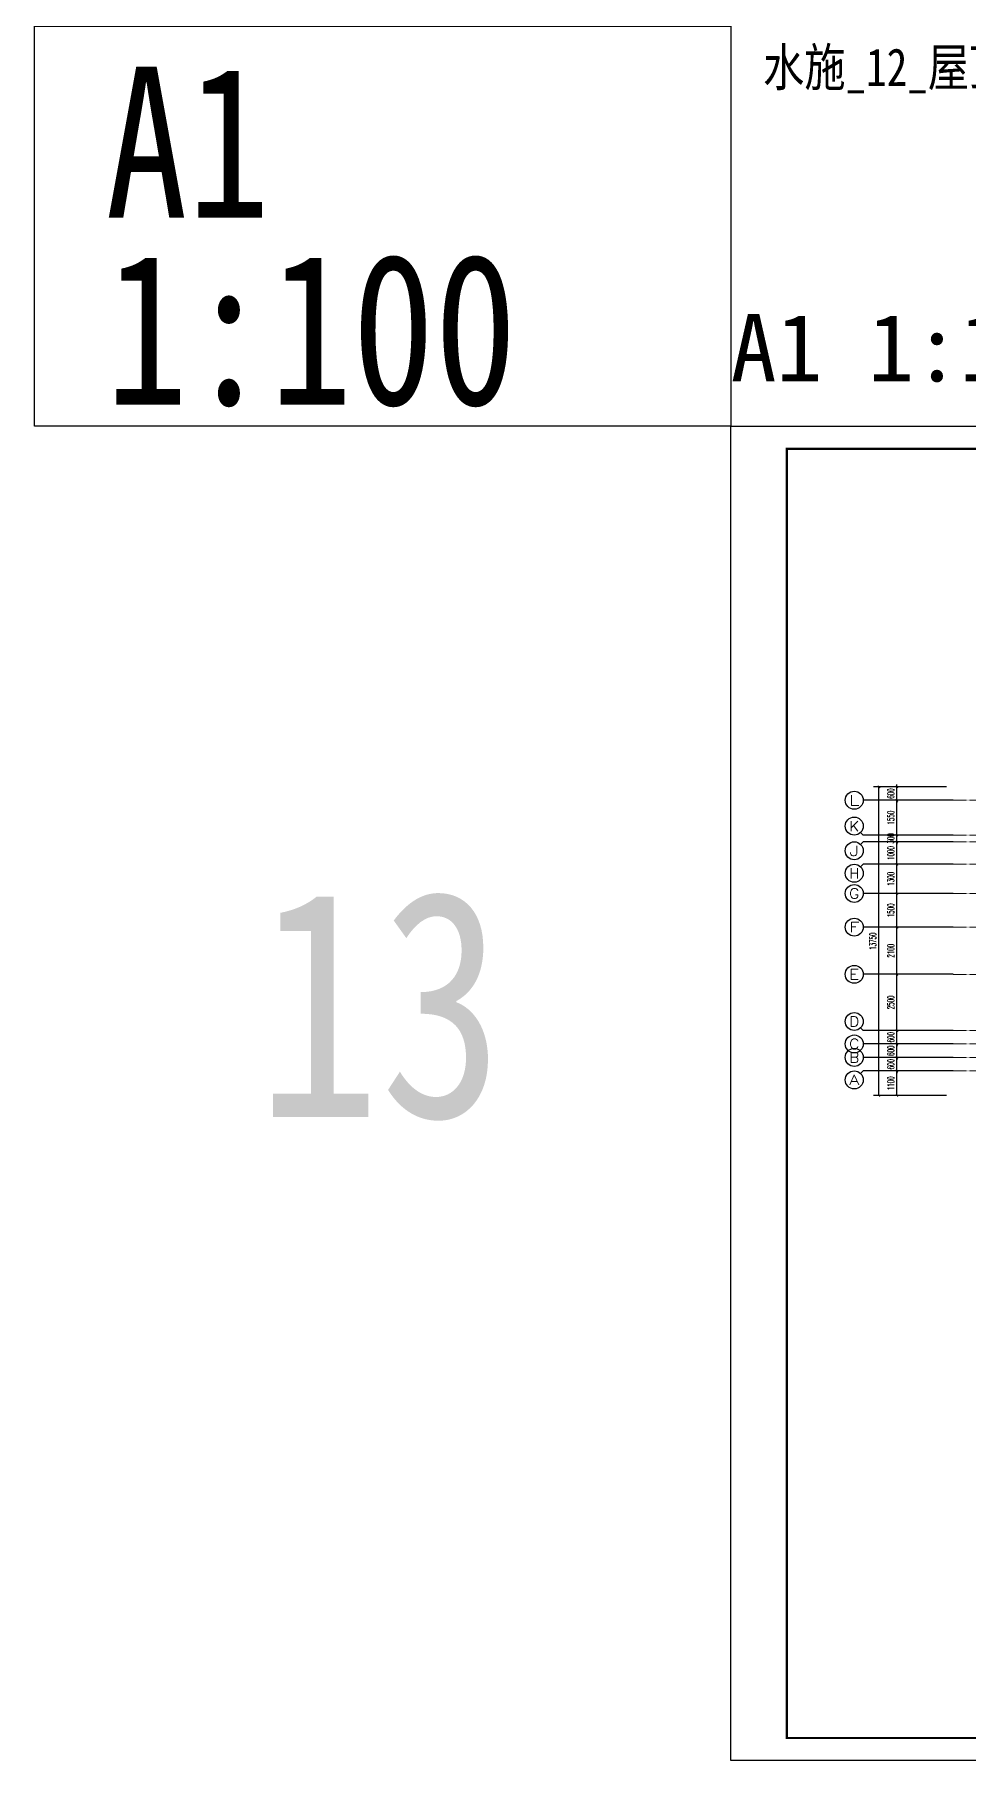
# Model space of a CAD drawing. Extents: x 27938 to 650306, y -92720 to 1524912.
# Drawn here: x 229214 to 270758, y 179207 to 256048 of the extents above; entities that cross this region are included whole.
import ezdxf
from ezdxf.enums import TextEntityAlignment as Align

# ---------------------------------------------------------------- set-up
doc = ezdxf.new("R2010")
doc.units = 0
doc.header["$LTSCALE"] = 1000
doc.header["$MEASUREMENT"] = 0
doc.linetypes.add('DOTE', pattern=[2.42, 2, -0.2, 0.02, -0.2])
for name, color, linetype in [('AXIS', 3, 'Continuous'), ('AXIS_TEXT', 4, 'Continuous'), ('text', 7, 'Continuous'), ('图框', 140, 'Continuous'), ('导图字', 7, 'Continuous')]:
    doc.layers.add(name, color=color, linetype=linetype)
doc.layers.add('DOTE', color=19, linetype='DOTE', lineweight=9)
doc.layers.add('yichutu', color=7, linetype='Continuous', true_color=0xffffff, plot=False)
doc.styles.add('_TCH_AXIS', font='COMPLEX', dxfattribs={"bigfont": 'GBCBIG'})
doc.styles.add('_TCH_DIM_T3', font='SIMPLEX.shx', dxfattribs={"width": 0.494118, "bigfont": 'GBCBIG.shx'})
doc.styles.add('_TCH_LABEL', font='simhei.ttf')
doc.styles.add('COMPLEX', font='COMPLEX')
doc.styles.add('黑体', font='simhei.ttf')
doc.dimstyles.new('_TCH_ARCH&&100', dxfattribs={"dimtxt": 297.5, "dimasz": 100, "dimexe": 250, "dimexo": 300, "dimgap": 126.25, "dimtad": 1, "dimdec": 0, "dimzin": 0, "dimdsep": 46, "dimtxsty": '_TCH_DIM_T3', "dimblk": 'ARCHTICK', "dimcen": 0.09, "dimclrt": 4, "dimazin": 2, "dimtfac": 1, "dimtdec": 0, "dimtix": 1, "dimtmove": 2, "dimatfit": 3, "dimfxl": 1, "dimtolj": 1, "dimtzin": 0, "dimarcsym": 0})

# ---------------------------------------------------------------- blocks, each defined once
blk = doc.blocks.new('FGDGDRGSDGDG')
at = {"layer": 'DOTE', "linetype": 'DOTE', "ltscale": 0.3}
for p, q in [((490182, 529998), (490182, 513948)), ((491982, 529998), (491982, 522348)), ((494982, 529998), (494982, 522348)), ((496782, 529998), (496782, 513948)), ((499982, 529998), (499982, 523848)), ((502482, 529998), (502482, 522348)), ((505282, 529998), (505282, 522348)), ((507782, 529998), (507782, 523848)), ((510982, 529998), (510982, 513948)), ((512782, 529998), (512782, 522348)), ((515782, 529998), (515782, 522348)), ((517582, 529998), (517582, 513948)), ((519382, 529998), (519382, 522348)), ((522382, 529998), (522382, 522348)), ((524182, 529998), (524182, 513948)), ((527382, 529998), (527382, 523848)), ((529882, 529998), (529882, 522348)), ((532682, 529998), (532682, 522348)), ((535182, 529998), (535182, 523848)), ((538382, 529998), (538382, 513948)), ((540182, 529998), (540182, 522348)), ((543182, 529998), (543182, 522348)), ((544982, 529998), (544982, 513948)), ((488182, 527998), (546982, 527998)), ((501682, 527998), (501682, 526448)), ((506082, 527998), (506082, 526448)), ((529082, 527998), (529082, 526448)), ((533482, 527998), (533482, 526448)), ((488182, 526448), (546982, 526448)), ((488182, 526148), (546982, 526148)), ((488182, 525148), (546982, 525148)), ((488182, 523848), (546982, 523848)), ((500682, 523848), (500682, 513948)), ((507082, 523848), (507082, 513948)), ((528082, 523848), (528082, 513948)), ((534482, 523848), (534482, 513948)), ((488182, 522348), (546982, 522348)), ((493682, 522348), (493682, 513948)), ((502632, 522348), (502632, 520248)), ((505132, 522348), (505132, 520248)), ((514082, 522348), (514082, 513948)), ((521082, 522348), (521082, 513948)), ((530032, 522348), (530032, 520248)), ((532532, 522348), (532532, 520248)), ((541482, 522348), (541482, 513948)), ((488182, 520248), (546982, 520248)), ((503882, 520248), (503882, 513948)), ((531282, 520248), (531282, 513948)), ((488182, 517748), (546982, 517748)), ((488182, 517148), (546982, 517148)), ((492882, 517748), (492882, 517148)), ((514882, 517748), (514882, 517148)), ((520282, 517748), (520282, 517148)), ((542282, 517748), (542282, 517148)), ((488182, 516548), (546982, 516548)), ((499982, 516548), (499982, 515948)), ((501482, 516548), (501482, 515948)), ((506282, 516548), (506282, 515948)), ((507782, 516548), (507782, 515948)), ((527382, 516548), (527382, 515948)), ((528882, 516548), (528882, 515948)), ((533682, 516548), (533682, 515948)), ((535182, 516548), (535182, 515948)), ((488182, 515948), (546982, 515948))]:
    blk.add_line(p, q, dxfattribs=at)
blk = doc.blocks.new('TK')
at = {"layer": '图框'}
blk.add_lwpolyline([(465375, 548714), (549475, 548714), (549475, 489314), (465375, 489314)], close=True, dxfattribs=at)
blk.add_lwpolyline([(465375, 548714), (549475, 548714), (549475, 489314), (465375, 489314)], close=True, dxfattribs=at)
at = {"layer": '图框', "const_width": 100}
blk.add_lwpolyline([(548475, 490314), (548475, 547714), (467875, 547714), (467875, 490314)], close=True, dxfattribs=at)
blk = doc.blocks.new('yct-841-594-84100-59399.9999999999-100-1000.0')
at = {"layer": 'yichutu', "color": 7, "true_color": 0xffffff}
blk.add_lwpolyline([(0, 0), (0, 59400), (84100, 59400), (84100, 0)], close=True, dxfattribs=at)
at = {"layer": 'yichutu', "color": 7, "true_color": 0xffffff, "style": '_TCH_LABEL'}
blk.add_text('A1 1:100', height=3000, dxfattribs=at).set_placement((0, 61400))
blk = doc.blocks.new('_ArchTick')
at = {"color": 0, "linetype": 'ByBlock', "const_width": 0.4}
blk.add_lwpolyline([(-0.5, -0.5), (0.5, 0.5)], dxfattribs=at)
blk = doc.blocks.new('*D711')
at = {"layer": 'AXIS', "color": 0, "lineweight": -2}
for p, q in [((269817, 209907), (267367, 209907)), ((267617, 208807), (267617, 209907)), ((269817, 208807), (267367, 208807))]:
    blk.add_line(p, q, dxfattribs=at)
at = {"layer": 'Defpoints', "color": 0}
for p in [(267617, 209907), (270117, 209907), (270117, 208807)]:
    blk.add_point(p, dxfattribs=at)
at = {"layer": 'AXIS', "color": 0, "lineweight": -2, "xscale": 100, "yscale": 100, "zscale": 100}
for p, rotation in [((267617, 209907), 90), ((267617, 208807), 270)]:
    blk.add_blockref('_ArchTick', p, dxfattribs=dict(at, rotation=rotation))
at = {"layer": 'AXIS', "color": 4, "insert": (267342, 209357), "char_height": 297.5, "attachment_point": 5, "rotation": 90, "style": '_TCH_DIM_T3'}
blk.add_mtext('\\A1;1100', dxfattribs=at)
blk = doc.blocks.new('*D712')
at = {"layer": 'AXIS', "color": 0, "lineweight": -2}
for p, q in [((267617, 210507), (267617, 210607)), ((269817, 210507), (267367, 210507)), ((269817, 209907), (267367, 209907)), ((267617, 209907), (267617, 210507)), ((267617, 209907), (267617, 209807))]:
    blk.add_line(p, q, dxfattribs=at)
at = {"layer": 'Defpoints', "color": 0}
for p in [(267617, 210507), (270117, 210507), (270117, 209907)]:
    blk.add_point(p, dxfattribs=at)
at = {"layer": 'AXIS', "color": 0, "lineweight": -2, "xscale": 100, "yscale": 100, "zscale": 100}
for p, rotation in [((267617, 210507), 270), ((267617, 209907), 90)]:
    blk.add_blockref('_ArchTick', p, dxfattribs=dict(at, rotation=rotation))
at = {"layer": 'AXIS', "color": 4, "insert": (267342, 210207), "char_height": 297.5, "attachment_point": 5, "rotation": 90, "style": '_TCH_DIM_T3'}
blk.add_mtext('\\A1;600', dxfattribs=at)
blk = doc.blocks.new('*D713')
at = {"layer": 'AXIS', "color": 0, "lineweight": -2}
for p, q in [((269817, 211107), (267367, 211107)), ((267617, 211107), (267617, 211207)), ((267617, 210507), (267617, 211107)), ((269817, 210507), (267367, 210507)), ((267617, 210507), (267617, 210407))]:
    blk.add_line(p, q, dxfattribs=at)
at = {"layer": 'Defpoints', "color": 0}
for p in [(267617, 211107), (270117, 211107), (270117, 210507)]:
    blk.add_point(p, dxfattribs=at)
at = {"layer": 'AXIS', "color": 0, "lineweight": -2, "xscale": 100, "yscale": 100, "zscale": 100}
for p, rotation in [((267617, 211107), 270), ((267617, 210507), 90)]:
    blk.add_blockref('_ArchTick', p, dxfattribs=dict(at, rotation=rotation))
at = {"layer": 'AXIS', "color": 4, "insert": (267342, 210807), "char_height": 297.5, "attachment_point": 5, "rotation": 90, "style": '_TCH_DIM_T3'}
blk.add_mtext('\\A1;600', dxfattribs=at)
blk = doc.blocks.new('*D714')
at = {"layer": 'AXIS', "color": 0, "lineweight": -2}
for p, q in [((269817, 211707), (267367, 211707)), ((267617, 211707), (267617, 211807)), ((267617, 211107), (267617, 211707)), ((269817, 211107), (267367, 211107)), ((267617, 211107), (267617, 211007))]:
    blk.add_line(p, q, dxfattribs=at)
at = {"layer": 'Defpoints', "color": 0}
for p in [(267617, 211707), (270117, 211707), (270117, 211107)]:
    blk.add_point(p, dxfattribs=at)
at = {"layer": 'AXIS', "color": 0, "lineweight": -2, "xscale": 100, "yscale": 100, "zscale": 100}
for p, rotation in [((267617, 211707), 270), ((267617, 211107), 90)]:
    blk.add_blockref('_ArchTick', p, dxfattribs=dict(at, rotation=rotation))
at = {"layer": 'AXIS', "color": 4, "insert": (267342, 211407), "char_height": 297.5, "attachment_point": 5, "rotation": 90, "style": '_TCH_DIM_T3'}
blk.add_mtext('\\A1;600', dxfattribs=at)
blk = doc.blocks.new('*D715')
at = {"layer": 'AXIS', "color": 0, "lineweight": -2}
for p, q in [((269817, 214207), (267367, 214207)), ((267617, 211707), (267617, 214207)), ((269817, 211707), (267367, 211707))]:
    blk.add_line(p, q, dxfattribs=at)
at = {"layer": 'Defpoints', "color": 0}
for p in [(267617, 214207), (270117, 214207), (270117, 211707)]:
    blk.add_point(p, dxfattribs=at)
at = {"layer": 'AXIS', "color": 0, "lineweight": -2, "xscale": 100, "yscale": 100, "zscale": 100}
for p, rotation in [((267617, 214207), 90), ((267617, 211707), 270)]:
    blk.add_blockref('_ArchTick', p, dxfattribs=dict(at, rotation=rotation))
at = {"layer": 'AXIS', "color": 4, "insert": (267342, 212957), "char_height": 297.5, "attachment_point": 5, "rotation": 90, "style": '_TCH_DIM_T3'}
blk.add_mtext('\\A1;2500', dxfattribs=at)
blk = doc.blocks.new('*D716')
at = {"layer": 'AXIS', "color": 0, "lineweight": -2}
for p, q in [((269817, 216307), (267367, 216307)), ((267617, 214207), (267617, 216307)), ((269817, 214207), (267367, 214207))]:
    blk.add_line(p, q, dxfattribs=at)
at = {"layer": 'Defpoints', "color": 0}
for p in [(267617, 216307), (270117, 216307), (270117, 214207)]:
    blk.add_point(p, dxfattribs=at)
at = {"layer": 'AXIS', "color": 0, "lineweight": -2, "xscale": 100, "yscale": 100, "zscale": 100}
for p, rotation in [((267617, 216307), 90), ((267617, 214207), 270)]:
    blk.add_blockref('_ArchTick', p, dxfattribs=dict(at, rotation=rotation))
at = {"layer": 'AXIS', "color": 4, "insert": (267342, 215257), "char_height": 297.5, "attachment_point": 5, "rotation": 90, "style": '_TCH_DIM_T3'}
blk.add_mtext('\\A1;2100', dxfattribs=at)
blk = doc.blocks.new('*D717')
at = {"layer": 'AXIS', "color": 0, "lineweight": -2}
for p, q in [((269817, 217807), (267367, 217807)), ((267617, 216307), (267617, 217807)), ((269817, 216307), (267367, 216307))]:
    blk.add_line(p, q, dxfattribs=at)
at = {"layer": 'Defpoints', "color": 0}
for p in [(267617, 217807), (270117, 217807), (270117, 216307)]:
    blk.add_point(p, dxfattribs=at)
at = {"layer": 'AXIS', "color": 0, "lineweight": -2, "xscale": 100, "yscale": 100, "zscale": 100}
for p, rotation in [((267617, 217807), 90), ((267617, 216307), 270)]:
    blk.add_blockref('_ArchTick', p, dxfattribs=dict(at, rotation=rotation))
at = {"layer": 'AXIS', "color": 4, "insert": (267342, 217057), "char_height": 297.5, "attachment_point": 5, "rotation": 90, "style": '_TCH_DIM_T3'}
blk.add_mtext('\\A1;1500', dxfattribs=at)
blk = doc.blocks.new('*D718')
at = {"layer": 'AXIS', "color": 0, "lineweight": -2}
for p, q in [((269817, 219107), (267367, 219107)), ((267617, 217807), (267617, 219107)), ((269817, 217807), (267367, 217807))]:
    blk.add_line(p, q, dxfattribs=at)
at = {"layer": 'Defpoints', "color": 0}
for p in [(267617, 219107), (270117, 219107), (270117, 217807)]:
    blk.add_point(p, dxfattribs=at)
at = {"layer": 'AXIS', "color": 0, "lineweight": -2, "xscale": 100, "yscale": 100, "zscale": 100}
for p, rotation in [((267617, 219107), 90), ((267617, 217807), 270)]:
    blk.add_blockref('_ArchTick', p, dxfattribs=dict(at, rotation=rotation))
at = {"layer": 'AXIS', "color": 4, "insert": (267342, 218457), "char_height": 297.5, "attachment_point": 5, "rotation": 90, "style": '_TCH_DIM_T3'}
blk.add_mtext('\\A1;1300', dxfattribs=at)
blk = doc.blocks.new('*D719')
at = {"layer": 'AXIS', "color": 0, "lineweight": -2}
for p, q in [((269817, 220107), (267367, 220107)), ((267617, 219107), (267617, 220107)), ((269817, 219107), (267367, 219107))]:
    blk.add_line(p, q, dxfattribs=at)
at = {"layer": 'Defpoints', "color": 0}
for p in [(267617, 220107), (270117, 220107), (270117, 219107)]:
    blk.add_point(p, dxfattribs=at)
at = {"layer": 'AXIS', "color": 0, "lineweight": -2, "xscale": 100, "yscale": 100, "zscale": 100}
for p, rotation in [((267617, 220107), 90), ((267617, 219107), 270)]:
    blk.add_blockref('_ArchTick', p, dxfattribs=dict(at, rotation=rotation))
at = {"layer": 'AXIS', "color": 4, "insert": (267342, 219607), "char_height": 297.5, "attachment_point": 5, "rotation": 90, "style": '_TCH_DIM_T3'}
blk.add_mtext('\\A1;1000', dxfattribs=at)
blk = doc.blocks.new('*D720')
at = {"layer": 'AXIS', "color": 0, "lineweight": -2}
for p, q in [((269817, 220407), (267367, 220407)), ((269817, 220107), (267367, 220107)), ((267617, 220407), (267617, 220507)), ((267617, 220107), (267617, 220407)), ((267617, 220107), (267617, 220007))]:
    blk.add_line(p, q, dxfattribs=at)
at = {"layer": 'Defpoints', "color": 0}
for p in [(267617, 220407), (270117, 220407), (270117, 220107)]:
    blk.add_point(p, dxfattribs=at)
at = {"layer": 'AXIS', "color": 0, "lineweight": -2, "xscale": 100, "yscale": 100, "zscale": 100}
for p, rotation in [((267617, 220407), 270), ((267617, 220107), 90)]:
    blk.add_blockref('_ArchTick', p, dxfattribs=dict(at, rotation=rotation))
at = {"layer": 'AXIS', "color": 4, "insert": (267342, 220257), "char_height": 297.5, "attachment_point": 5, "rotation": 90, "style": '_TCH_DIM_T3'}
blk.add_mtext('\\A1;300', dxfattribs=at)
blk = doc.blocks.new('*D721')
at = {"layer": 'AXIS', "color": 0, "lineweight": -2}
for p, q in [((269817, 221957), (267367, 221957)), ((267617, 220407), (267617, 221957)), ((269817, 220407), (267367, 220407))]:
    blk.add_line(p, q, dxfattribs=at)
at = {"layer": 'Defpoints', "color": 0}
for p in [(267617, 221957), (270117, 221957), (270117, 220407)]:
    blk.add_point(p, dxfattribs=at)
at = {"layer": 'AXIS', "color": 0, "lineweight": -2, "xscale": 100, "yscale": 100, "zscale": 100}
for p, rotation in [((267617, 221957), 90), ((267617, 220407), 270)]:
    blk.add_blockref('_ArchTick', p, dxfattribs=dict(at, rotation=rotation))
at = {"layer": 'AXIS', "color": 4, "insert": (267342, 221182), "char_height": 297.5, "attachment_point": 5, "rotation": 90, "style": '_TCH_DIM_T3'}
blk.add_mtext('\\A1;1550', dxfattribs=at)
blk = doc.blocks.new('*D722')
at = {"layer": 'AXIS', "color": 0, "lineweight": -2}
for p, q in [((269817, 222557), (267367, 222557)), ((267617, 222557), (267617, 222657)), ((267617, 221957), (267617, 222557)), ((269817, 221957), (267367, 221957)), ((267617, 221957), (267617, 221857))]:
    blk.add_line(p, q, dxfattribs=at)
at = {"layer": 'Defpoints', "color": 0}
for p in [(267617, 222557), (270117, 222557), (270117, 221957)]:
    blk.add_point(p, dxfattribs=at)
at = {"layer": 'AXIS', "color": 0, "lineweight": -2, "xscale": 100, "yscale": 100, "zscale": 100}
for p, rotation in [((267617, 222557), 270), ((267617, 221957), 90)]:
    blk.add_blockref('_ArchTick', p, dxfattribs=dict(at, rotation=rotation))
at = {"layer": 'AXIS', "color": 4, "insert": (267342, 222257), "char_height": 297.5, "attachment_point": 5, "rotation": 90, "style": '_TCH_DIM_T3'}
blk.add_mtext('\\A1;600', dxfattribs=at)
blk = doc.blocks.new('*D723')
at = {"layer": 'AXIS', "color": 0, "lineweight": -2}
for p, q in [((269817, 222557), (266567, 222557)), ((266817, 208807), (266817, 222557)), ((269817, 208807), (266567, 208807))]:
    blk.add_line(p, q, dxfattribs=at)
at = {"layer": 'Defpoints', "color": 0}
for p in [(266817, 222557), (270117, 222557), (270117, 208807)]:
    blk.add_point(p, dxfattribs=at)
at = {"layer": 'AXIS', "color": 0, "lineweight": -2, "xscale": 100, "yscale": 100, "zscale": 100}
for p, rotation in [((266817, 222557), 90), ((266817, 208807), 270)]:
    blk.add_blockref('_ArchTick', p, dxfattribs=dict(at, rotation=rotation))
at = {"layer": 'AXIS', "color": 4, "insert": (266542, 215682), "char_height": 297.5, "attachment_point": 5, "rotation": 90, "style": '_TCH_DIM_T3'}
blk.add_mtext('\\A1;13750', dxfattribs=at)
blk = doc.blocks.new('_AXISO')
blk.add_circle((0, 0), 0.5)
at = {"layer": 'AXIS_TEXT', "style": 'COMPLEX', "width": 1.041667}
blk.add_attdef('A', text='', height=0.56, dxfattribs=at).set_placement((-0.25, -0.28), (0.25, -0.28), align=Align.FIT)

msp = doc.modelspace()

# ---------------------------------------------------------------- linework, layer by layer
at = {"layer": 'AXIS'}
for p, q in [((270116.6, 221957), (266116.6, 221957)), ((265999.4, 220524.2), (266116.6, 220407)), ((265999.4, 219989.8), (266116.6, 220107)), ((270116.6, 220407), (266116.6, 220407)), ((270116.6, 220107), (266116.6, 220107)), ((265999.4, 218989.8), (266116.6, 219107)), ((270116.6, 219107), (266116.6, 219107)), ((270116.6, 217807), (266116.6, 217807)), ((270116.6, 216307), (266116.6, 216307)), ((270116.6, 214207), (266116.6, 214207)), ((265999.4, 211824.2), (266116.6, 211707)), ((270116.6, 211707), (266116.6, 211707)), ((270116.6, 211107), (266116.6, 211107)), ((265999.4, 209789.8), (266116.6, 209907)), ((270116.6, 210507), (266116.6, 210507)), ((270116.6, 209907), (266116.6, 209907))]:
    msp.add_line(p, q, dxfattribs=at)
at = {"layer": 'text', "color": 2}
msp.add_lwpolyline([(260214.1, 238606.8), (229214.1, 238606.8), (229214.1, 256415.2), (260214.1, 256415.2)], close=True, dxfattribs=at)

# ---------------------------------------------------------------- block references
for name, p in [('TK', (-205160.9, -310106.9)), ('FGDGDRGSDGDG', (-218065.9, -306041.5))]:
    msp.add_blockref(name, p)
at = {"layer": 'AXIS'}
ref = msp.add_blockref('_AXISO', (265716.6, 221957), dxfattribs=dict(at, xscale=800, yscale=800, zscale=800))
ref.add_attrib('A', 'L', dxfattribs={"layer": 'AXIS_TEXT', "height": 452.5, "style": '_TCH_AXIS', "width": 1.4}).set_placement((265490.3, 221730.7), (265942.9, 221730.7), align=Align.FIT)
ref = msp.add_blockref('_AXISO', (265716.6, 220807), dxfattribs=dict(at, xscale=800, yscale=800, zscale=800))
ref.add_attrib('A', 'K', dxfattribs={"layer": 'AXIS_TEXT', "height": 452.5, "style": '_TCH_AXIS', "width": 1.105263}).set_placement((265490.3, 220580.7), (265942.9, 220580.7), align=Align.FIT)
ref = msp.add_blockref('_AXISO', (265716.6, 219707), dxfattribs=dict(at, xscale=800, yscale=800, zscale=800))
ref.add_attrib('A', 'J', dxfattribs={"layer": 'AXIS_TEXT', "height": 452.5, "style": '_TCH_AXIS', "width": 1.909091}).set_placement((265490.3, 219480.7), (265942.9, 219480.7), align=Align.FIT)
ref = msp.add_blockref('_AXISO', (265716.6, 218707), dxfattribs=dict(at, xscale=800, yscale=800, zscale=800))
ref.add_attrib('A', 'H', dxfattribs={"layer": 'AXIS_TEXT', "height": 452.5, "style": '_TCH_AXIS', "width": 1.05}).set_placement((265490.3, 218480.7), (265942.9, 218480.7), align=Align.FIT)
ref = msp.add_blockref('_AXISO', (265716.6, 217807), dxfattribs=dict(at, xscale=800, yscale=800, zscale=800))
ref.add_attrib('A', 'G', dxfattribs={"layer": 'AXIS_TEXT', "height": 452.5, "style": '_TCH_AXIS', "width": 1.166667}).set_placement((265490.3, 217580.7), (265942.9, 217580.7), align=Align.FIT)
ref = msp.add_blockref('_AXISO', (265716.6, 216307), dxfattribs=dict(at, xscale=800, yscale=800, zscale=800))
ref.add_attrib('A', 'F', dxfattribs={"layer": 'AXIS_TEXT', "height": 452.5, "style": '_TCH_AXIS', "width": 1.3125}).set_placement((265490.3, 216080.7), (265942.9, 216080.7), align=Align.FIT)
ref = msp.add_blockref('_AXISO', (265716.6, 214207), dxfattribs=dict(at, xscale=800, yscale=800, zscale=800))
ref.add_attrib('A', 'E', dxfattribs={"layer": 'AXIS_TEXT', "height": 452.5, "style": '_TCH_AXIS', "width": 1.3125}).set_placement((265490.3, 213980.7), (265942.9, 213980.7), align=Align.FIT)
ref = msp.add_blockref('_AXISO', (265716.6, 212107), dxfattribs=dict(at, xscale=800, yscale=800, zscale=800))
ref.add_attrib('A', 'D', dxfattribs={"layer": 'AXIS_TEXT', "height": 452.5, "style": '_TCH_AXIS', "width": 1.235294}).set_placement((265490.3, 211880.7), (265942.9, 211880.7), align=Align.FIT)
ref = msp.add_blockref('_AXISO', (265716.6, 211107), dxfattribs=dict(at, xscale=800, yscale=800, zscale=800))
ref.add_attrib('A', 'C', dxfattribs={"layer": 'AXIS_TEXT', "height": 452.5, "style": '_TCH_AXIS', "width": 1.4}).set_placement((265490.3, 210880.7), (265942.9, 210880.7), align=Align.FIT)
ref = msp.add_blockref('_AXISO', (265716.6, 210507), dxfattribs=dict(at, xscale=800, yscale=800, zscale=800))
ref.add_attrib('A', 'B', dxfattribs={"layer": 'AXIS_TEXT', "height": 452.5, "style": '_TCH_AXIS', "width": 1.235294}).set_placement((265490.3, 210280.7), (265942.9, 210280.7), align=Align.FIT)
ref = msp.add_blockref('_AXISO', (265716.6, 209507), dxfattribs=dict(at, xscale=800, yscale=800, zscale=800))
ref.add_attrib('A', 'A', dxfattribs={"layer": 'AXIS_TEXT', "height": 452.5, "style": '_TCH_AXIS', "width": 1.166667}).set_placement((265490.3, 209280.7), (265942.9, 209280.7), align=Align.FIT)
at = {"layer": 'yichutu'}
msp.add_blockref('yct-841-594-84100-59399.9999999999-100-1000.0', (260214.1, 179206.8), dxfattribs=at)

# ---------------------------------------------------------------- texts
at = {"layer": 'text', "color": 2, "style": '黑体', "width": 0.8}
for s, p in [('A1', (232367.4, 247889.6)), ('1:100', (232377.3, 239563.5))]:
    msp.add_text(s, height=6729.45, dxfattribs=at).set_placement(p)
at = {"layer": 'text', "color": 1, "style": '黑体', "width": 0.8}
msp.add_text('13', height=10094.18, dxfattribs=at).set_placement((239112.3, 207853.7))
at = {"layer": '导图字', "color": 1, "style": '黑体', "width": 0.8}
msp.add_text('水施_12_屋顶层给排水平面图_A1', height=1682.363, dxfattribs=at).set_placement((261657.3, 253751.7))

# ---------------------------------------------------------------- dimensions: what is measured, and where the dimension line sits
at = {"layer": 'AXIS'}
for p1, p2, distance, picture, middle in [((270116.6, 208807), (270116.6, 222557), 3300, '*D723', (266541.6, 215682)), ((270116.6, 221957), (270116.6, 222557), 2500, '*D722', (267341.6, 222257)), ((270116.6, 220407), (270116.6, 221957), 2500, '*D721', (267341.6, 221182)), ((270116.6, 220107), (270116.6, 220407), 2500, '*D720', (267341.6, 220257)), ((270116.6, 219107), (270116.6, 220107), 2500, '*D719', (267341.6, 219607)), ((270116.6, 217807), (270116.6, 219107), 2500, '*D718', (267341.6, 218457)), ((270116.6, 216307), (270116.6, 217807), 2500, '*D717', (267341.6, 217057)), ((270116.6, 214207), (270116.6, 216307), 2500, '*D716', (267341.6, 215257)), ((270116.6, 211707), (270116.6, 214207), 2500, '*D715', (267341.6, 212957)), ((270116.6, 211107), (270116.6, 211707), 2500, '*D714', (267341.6, 211407)), ((270116.6, 210507), (270116.6, 211107), 2500, '*D713', (267341.6, 210807)), ((270116.6, 209907), (270116.6, 210507), 2500, '*D712', (267341.6, 210207)), ((270116.6, 208807), (270116.6, 209907), 2500, '*D711', (267341.6, 209357))]:
    dim = msp.add_aligned_dim(p1=p1, p2=p2, distance=distance, dimstyle='_TCH_ARCH&&100', dxfattribs=at)
    dim.commit()
    dim.dimension.update_dxf_attribs({"geometry": picture, "text_midpoint": middle})

doc.saveas('drawing.dxf')
